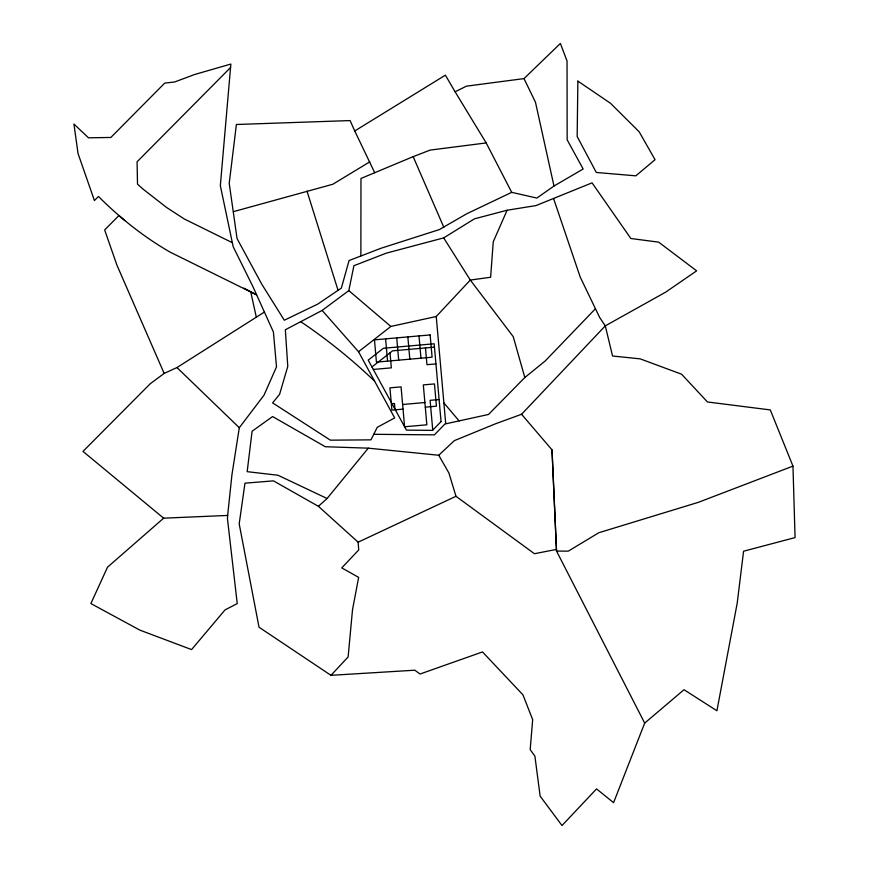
<?xml version="1.0" encoding="UTF-8"?>
<svg xmlns="http://www.w3.org/2000/svg" width="869" height="869" viewBox="0 0 869 869"><rect width="100%" height="100%" fill="white"/><g stroke="black" fill="none" stroke-linecap="round" stroke-linejoin="round"><path stroke-width="1.3" d="M360.874 255.997L360.972 178.46L413.166 156.648L430.122 150.098L486.184 142.929L511.711 192.342L536.846 198.067L553.987 186.031L583.153 169.01L567.153 139.8L567.044 60.993L560.386 43.45L524.007 78.601L466.447 86.161L455.095 91.777L445.384 75.168L354.748 130.969L374.702 172.714M227.645 515.436L227.472 518.858L237.237 603.586L225.017 609.919L191.56 649.588L139.811 630.101L90.887 603.564L107.506 567.207L163.644 518.174L227.645 515.436L231.947 474.702L239.301 427.722L264.035 395.145L276.505 366.827L273.398 331.969L252.912 286.618L233.185 246.72L220.335 185.684L230.861 64.056L194.634 74.506L174.582 82.001L164.73 83.098L110.863 137.454L88.497 137.813L73.93 124.039L78.036 153.52L94.417 200.543L98.469 196.459C119.911 217.923 143.82 236.987 170.139 252.14L256.637 294.895L243.863 288.128M322.149 310.429L358.539 351.739L394.667 417.924L377.255 427.309L370.976 439.855L330.383 440.17L272.616 402.879L279.568 394.385L287.78 366.381L285.336 329.775L322.149 310.429L348.806 290.615L353.911 265.708L386.325 253.14L443.69 237.889L474.431 218.847L507.105 210.233L535.967 205.584L592.061 182.859L630.851 238.497L658.68 242.158L696.645 270.846L665.6 292.19L605.291 325.864L521.574 414.274L495.308 423.866L454.324 440.648L438.747 455.258L368.282 448.165L325.31 446.731L272.573 416.555L252.097 431.241L247.165 471.661L277.982 475.245L327.081 498.502L368.282 448.165M553.553 198.447L580.188 276.994L599.621 317.402L605.291 325.864L612.547 356.008L640.203 358.864L681.578 374.202L707.475 401.978L770.292 409.918L792.962 466.121L795.07 537.585L743.582 551.218L737.205 603.173L716.914 710.766L684.012 689.714L644.689 723.095L613.579 802.674L596.536 788.889L562.015 825.55L540.149 796.156L534.902 756.16L530.177 749.632L532.675 719.684L522.953 694.842L482.491 651.935L420.02 674.029L414.839 670.205L330.97 675.322L259.027 627.222L239.192 523.866L244.971 483.175L273.453 480.861L318.412 506.312L358.137 542.191L358.723 549.936L341.756 567.902L358.647 577.374L352.51 609.734L348.121 656.953L330.97 675.322M507.105 210.233L493.244 241.799L490.627 277.244L470.292 280.057L436.238 316.501L390.854 326.451L358.539 351.739M595.352 308.81L545.243 360.939L524.822 377.526L488.519 414.459L445.732 423.822L436.238 316.501M445.678 423.236L434.413 434.858L373.757 434.294M230.578 67.478L137.074 161.808L137.519 184.174L142.929 189.007L166.696 207.55L184.402 219.031L232.349 242.701M318.412 506.312L327.081 498.502M371.943 366.968L392.56 350.837L434.457 347.133M264.361 312.08L176.961 367.544L164.165 373.42L150.294 383.707L82.979 451.402L163.644 518.174M511.711 192.342L466.794 213.752L439.279 229.612L381.209 248.186L349.066 260.526L341.354 288.095L317.793 304.074L284.304 320.237L261.797 284.25L237.052 238.584L229.22 183.359L236.39 124.495L350.077 120.574L354.748 130.969M369.803 161.83L332.827 184.25L233.446 211.645M358.137 542.191L455.975 496.286L534.435 553.716L556.442 549.414L552.011 449.87L521.574 414.274M792.962 466.121L698.372 502.325L598.828 532.73L568.293 551.142L556.529 551.076L556.442 549.414M373.301 369.444L391.332 367.859L390.007 352.836M435.945 363.905L426.961 364.698L425.473 347.926M391.995 403.705L394.483 403.477L394.993 409.18M439.095 399.534L430.112 400.327L432.751 430.155M402.619 404.498L424.887 402.532M403.031 409.136L391.897 410.125L389.931 387.856L401.065 386.879L404.596 426.766L426.853 424.8L423.322 384.902L434.457 383.913L436.434 406.181L425.299 407.17M300.739 321.682C326.994 339.366 351.76 359.288 374.615 381.187M124.886 220.596L118.934 215.534L104.66 229.937L116.924 265.143L164.165 373.42M348.806 290.615L390.854 326.451M176.961 367.544L239.301 427.722M443.885 402.934L459.114 420.9M443.69 237.889L470.292 280.057L513.21 336.618L524.822 377.526M455.095 91.777L486.184 142.929M438.747 455.258L448.904 472.986L455.975 496.286M644.689 723.095L556.529 551.076L552.011 449.87M524.007 78.601L535.478 102.27L553.987 186.031M413.166 156.648L443.82 227.276M307.018 191.147L338.03 290.289M250.717 291.712L256.322 317.185M418.988 335.912L420.965 358.18M407.854 336.9L409.831 359.169M396.731 337.889L398.697 360.157M385.597 338.877L387.563 361.135M577.874 81.11L577.157 136.52L596.308 172.475L635.815 175.831L655.052 159.7L639.139 131.751L610.472 103.259L577.874 81.11M441.05 421.595L432.545 430.372L406.42 430.122L368.217 360.135L383.381 348.273L434.163 343.776L441.05 421.595M430.122 334.934L374.463 339.855L376.429 362.123L432.099 357.202L430.122 334.934"/></g></svg>
